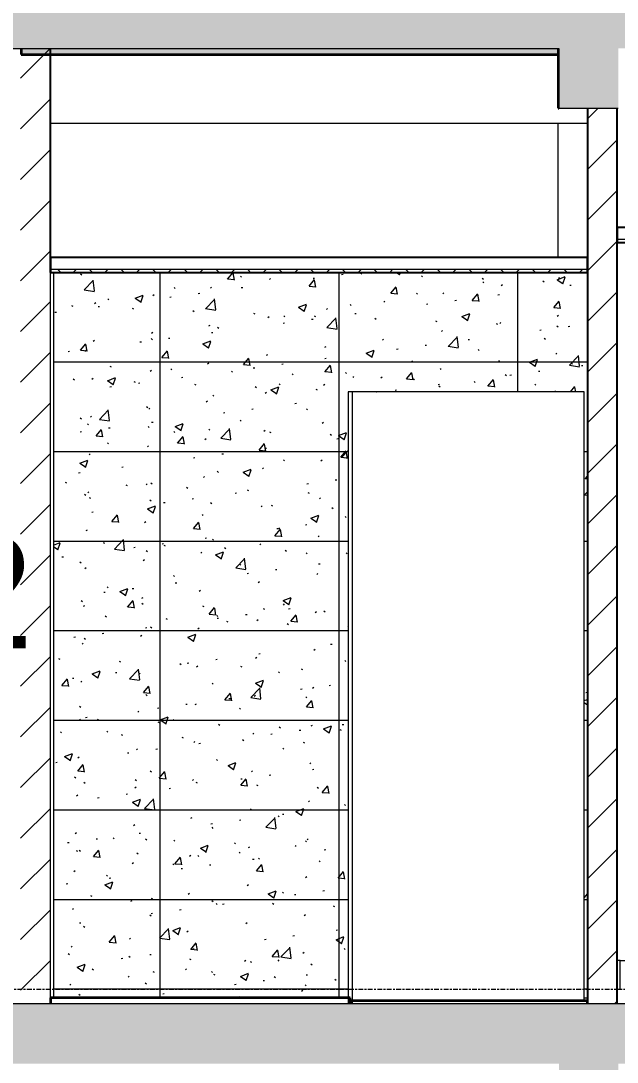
# Model space of a CAD drawing. Header units: millimetres. Extents: x 3451 to 201731, y -8641 to 35300.
# Drawn here: x 133792 to 135791, y 1955 to 5443 of the extents above; entities that cross this region are included whole.
import ezdxf

# ---------------------------------------------------------------- set-up
doc = ezdxf.new("R2010")
doc.units = ezdxf.units.MM
doc.linetypes.add('Centre', pattern=[31.75, 6.35, -4.7625, 15.875, -4.7625])
for name, color, linetype, lineweight in [('0-2', 50, 'Continuous', 5), ('A-AREA-IDEN', 2, 'Continuous', 9), ('A-CLNG-2', 250, 'Continuous', 25), ('A-CLNG-3', 7, 'Continuous', 9), ('A-CLNG-PATT-2', 9, 'Continuous', 9), ('A-DETL-GENF-1', 7, 'Continuous', 9), ('A-DETL-THIN', 151, 'Continuous', 9), ('A-FLOR-1', 10, 'Continuous', 35), ('A-FLOR-2', 7, 'Continuous', 9), ('A-FLOR-HRAL', 11, 'Continuous', 9), ('A-FLOR-HRAL-1', 253, 'Continuous', 9), ('A-FLOR-HRAL-2', 53, 'Continuous', 18), ('A-FLOR-LEVL-2', 51, 'Centre', 9), ('A-FLOR-PATT-1', 7, 'Continuous', 9), ('A-GLAZ-CURT', 52, 'Continuous', 9), ('A-GLAZ-CURT-2', 7, 'Continuous', 9), ('A-GLAZ-CURT-3', 50, 'Continuous', 18), ('A-WALL-2', 250, 'Continuous', 25), ('A-WALL-3', 7, 'Continuous', 9), ('A-WALL-PATT-2', 9, 'Continuous', 9), ('I-WALL-1', 7, 'Continuous', 9), ('S-BEAM-1', 12, 'Continuous', 5), ('S-BEAM-2', 10, 'Continuous', 35), ('S-BEAM-3', 7, 'Continuous', 9), ('S-COLS', 52, 'Continuous', 9)]:
    doc.layers.add(name, color=color, linetype=linetype, lineweight=lineweight)
doc.styles.add('Arial_1', font='arial.ttf', dxfattribs={"height": 375})
pattern_1 = [(45, (-51987.05, 14125), (-84.8528, 84.8528), [])]

# ---------------------------------------------------------------- blocks, each defined once
blk = doc.blocks.new('NCV_TKTC_KET CAU_rvt-2-TKCS_MẶT CẮT D')
at = {"layer": 'A-FLOR-PATT-1'}
h = blk.add_hatch(color=256, dxfattribs=at)
h.paths.add_polyline_path([(-37938.6, 5330), (-35537.4, 5330), (-35537.4, 5350), (-37938.6, 5350)])
h.paths.add_polyline_path([(-24866.9, 5330), (-24836.9, 5330), (-24836.9, 5350), (-28836.9, 5350), (-28836.9, 5330), (-25163.7, 5330)])
h.paths.add_polyline_path([(-51939.6, 5330), (-51661.9, 5330), (-51661.9, 5350), (-53357.9, 5350), (-53357.9, 5330), (-52592.7, 5330)])
h.paths.add_polyline_path([(-66835.3, 5330), (-65032.3, 5330), (-65032.3, 5350), (-66835.3, 5350)])
h.paths.add_polyline_path([(-58634.9, 5330), (-56833.3, 5330), (-56833.3, 5350), (-58634.9, 5350)])
at = {"layer": 'S-BEAM-1'}
blk.add_hatch(color=256, dxfattribs=at).paths.add_polyline_path([(-65034.3, 5150), (-65032.3, 5150), (-65032.3, 5350), (-65034.3, 5350), (-65034.3, 5281.8)])
at = {"layer": 'A-FLOR-1'}
for p, q in [((-66835.3, 5350), (-66835.3, 5330)), ((-66835.3, 5330), (-65032.3, 5330))]:
    blk.add_line(p, q, dxfattribs=at)
at = {"layer": 'S-BEAM-2'}
for p, q in [((-65034.3, 5350.1), (-65034.3, 5150)), ((-65034.3, 5150), (-65032.3, 5150))]:
    blk.add_line(p, q, dxfattribs=at)
at = {"layer": 'S-BEAM-3'}
for p, q in [((-66736.9, 5100), (-64936.9, 5100)), ((-64836.9, 5100), (-64834.3, 5100))]:
    blk.add_line(p, q, dxfattribs=at)
blk = doc.blocks.new('System Panel - Glazed-840186-TKCS_MẶT CẮT D')
at = {"layer": 'A-GLAZ-CURT-2'}
for p, q in [((-64947.3, 4200), (-65389.5, 4200)), ((-64947.3, 2160), (-64947.3, 4200))]:
    blk.add_line(p, q, dxfattribs=at)
blk = doc.blocks.new('System Panel - Glazed-579379-TKCS_MẶT CẮT D')
at = {"layer": 'A-GLAZ-CURT-2'}
blk.add_line((-57186, 7600), (-57522.4, 7600), dxfattribs=at)
at = {"layer": 'A-GLAZ-CURT-3'}
for p, q in [((-57536.6, 7600), (-57536.6, 5550)), ((-57522.4, 7600), (-57536.6, 7600)), ((-57522.4, 5550), (-57522.4, 7600))]:
    blk.add_line(p, q, dxfattribs=at)
blk = doc.blocks.new('Railing - Railing-964654-TKCS_MẶT CẮT D')
at = {"layer": 'A-FLOR-HRAL-1'}
for p, q in [((-64826.9, 2295), (-63151.9, 2295)), ((-63151.9, 2295), (-63151.9, 2200))]:
    blk.add_line(p, q, dxfattribs=at)
at = {"layer": 'A-FLOR-HRAL-2'}
for p, q in [((-64826.9, 2295), (-64836.9, 2295)), ((-64836.9, 2295), (-64836.9, 2200)), ((-64826.9, 2200), (-64826.9, 2295)), ((-64836.9, 2200), (-64826.9, 2200))]:
    blk.add_line(p, q, dxfattribs=at)
blk = doc.blocks.new('NCV_TKTC_TANG 1_rvt-2-TKCS_MẶT CẮT D')
at = {"layer": 'A-CLNG-PATT-2'}
h = blk.add_hatch(dxfattribs=at)
h.set_pattern_fill('FP_39', color=256, style=0, pattern_type=2)
h.set_pattern_definition([(45, (-51987.05, 14125), (-53.033, 53.033), []), (135, (-51987.05, 14125), (-53.033, -53.033), [])])
h.paths.add_polyline_path([(-64936.9, 4600), (-64936.9, 4610), (-66736.9, 4610), (-66736.9, 4600), (-65001, 4600)])
at = {"layer": 'A-WALL-PATT-2'}
h = blk.add_hatch(dxfattribs=at)
h.set_pattern_fill('FP_32', color=256, style=0, pattern_type=2)
h.set_pattern_definition(pattern_1)
h.paths.add_polyline_path([(-66736.9, 2150), (-66736.9, 5350), (-66836.9, 5350), (-66836.9, 2150)])
h = blk.add_hatch(dxfattribs=at)
h.set_pattern_fill('FP_32', color=256, style=0, pattern_type=2)
h.set_pattern_definition(pattern_1)
h.paths.add_polyline_path([(-64836.9, 2150), (-64836.9, 5150), (-64936.9, 5150), (-64936.9, 2150)])
h = blk.add_hatch(dxfattribs=at)
h.set_pattern_fill('FP_45', color=256, style=0, pattern_type=2)
h.set_pattern_definition([(50, (-51987.05, 14125), (273.276, -23.909), [28.575, -314.325]), (355, (-51987.05, 14125), (-52.8646, 286.585), [22.86, -251.46]), (100.451, (-51964.28, 14123), (220.414, 262.6745), [24.285, -267.135]), (46.184, (-51987.05, 14201.2), (406.6187, -63.0646), [42.862, -471.487]), (96.636, (-51953.17, 14195.94), (356.104, 371.141), [36.428, -400.703]), (351.184, (-51987.05, 14201.2), (356.1075, 371.138), [34.29, -377.19]), (21, (-51948.95, 14182.15), (227.4212, -153.3982), [28.575, -314.325]), (326, (-51948.95, 14182.15), (92.7027, 276.282), [22.86, -251.46]), (71.451, (-51930, 14169.37), (320.1254, 122.8816), [24.285, -267.135]), (37.5, (-51987.05, 14125), (4.6325, 126.8326), [5.029, -243.383, 5.029, -250.241, -252.412]), (37.5, (-51987.05, 14125), (4.6325, 126.8326), [-503.682, 5.029, -247.383]), (7.5, (-51987.05, 14125), (100.2292, 150.2711), [5.029, -140.513, 5.029, -237.668, -96.202]), (7.5, (-51987.05, 14125), (100.2292, 150.2711), [-388.239, 5.029, -91.173]), (327.5, (-52072.01, 14125), (203.38684, -8.5935), [5.029, -90.221, 5.029, -292.151, -394.335]), (327.5, (-52072.01, 14125), (203.38684, -8.5935), [-392.43, 5.029, -389.306]), (317.5, (-52110.11, 14125), (222.1944, 38.1398), [5.029, -118.796, 5.029, -192.329, -280.035]), (317.5, (-52110.11, 14125), (222.1944, 38.1398), [-321.183, 5.029, -275.006])])
h.paths.add_polyline_path([(-66726.9, 2170), (-65738.6, 2170), (-65738.6, 4200), (-64947.3, 4200), (-64946.9, 2170), (-64936.9, 2170), (-64936.9, 4600), (-66726.9, 4600), (-66726.9, 4288.3)])
h = blk.add_hatch(dxfattribs=at)
h.set_pattern_fill('FP_46', color=256, style=0, pattern_type=2)
h.set_pattern_definition([(0, (-64941.94, 2200), (0, 300), []), (90, (-64941.94, 2200), (-600, 4e-14), [])])
h.paths.add_polyline_path([(-66726.9, 2170), (-65738.6, 2170), (-65738.6, 4200), (-64947.3, 4200), (-64946.9, 2170), (-64936.9, 2170), (-64936.9, 4600), (-66726.9, 4600), (-66726.9, 4288.3)])
at = {"layer": 'A-CLNG-2'}
for p, q in [((-64436.9, 4750), (-64836.9, 4750)), ((-64836.9, 4750), (-64836.9, 4700)), ((-64836.9, 4700), (-64436.9, 4700)), ((-64936.9, 4650), (-66736.9, 4650)), ((-66736.9, 4650), (-66736.9, 4600)), ((-64936.9, 4600), (-64936.9, 4650)), ((-66736.9, 4600), (-64936.9, 4600))]:
    blk.add_line(p, q, dxfattribs=at)
at = {"layer": 'A-CLNG-3'}
for p, q in [((-64436.9, 4710), (-64836.9, 4710)), ((-64936.9, 4610), (-66736.9, 4610))]:
    blk.add_line(p, q, dxfattribs=at)
at = {"layer": 'A-FLOR-1'}
for p, q in [((-65731.6, 2170), (-66736.9, 2170)), ((-66736.9, 2170), (-66736.9, 2150)), ((-65731.6, 2150), (-65731.6, 2170)), ((-64936.9, 2160), (-65731.6, 2160)), ((-65731.6, 2160), (-65731.6, 2150)), ((-64936.9, 2150), (-64936.9, 2160))]:
    blk.add_line(p, q, dxfattribs=at)
at = {"layer": 'A-FLOR-2'}
blk.add_line((-64947.3, 2170), (-64936.9, 2170), dxfattribs=at)
at = {"layer": 'A-WALL-2'}
for p, q in [((-66736.9, 4600), (-66736.9, 5350)), ((-64936.9, 5150), (-64936.9, 2150)), ((-64836.9, 2150), (-64836.9, 5150))]:
    blk.add_line(p, q, dxfattribs=at)
at = {"layer": 'A-WALL-3'}
blk.add_line((-66736.9, 2150), (-66736.9, 4600), dxfattribs=at)
at = {"layer": 'I-WALL-1'}
blk.add_line((-66726.9, 4600), (-66726.9, 2170), dxfattribs=at)
at = {"layer": 'A-FLOR-HRAL'}
blk.add_blockref('Railing - Railing-964654-TKCS_MẶT CẮT D', (0, 0), dxfattribs=at)
at = {"layer": 'A-GLAZ-CURT'}
for name, p in [('System Panel - Glazed-579379-TKCS_MẶT CẮT D', (-8202, -3400)), ('System Panel - Glazed-840186-TKCS_MẶT CẮT D', (0, 0))]:
    blk.add_blockref(name, p, dxfattribs=at)

msp = doc.modelspace()

# ---------------------------------------------------------------- hatches: boundary and pattern name
at = {"layer": 'A-DETL-GENF-1'}
h = msp.add_hatch(color=256, dxfattribs=at)
h.paths.add_polyline_path([(160692.2, 4950), (160692.2, 5350), (167092.5, 5350), (167092.5, 5100), (167692.5, 5100), (167692.5, 5350), (171492.9, 5350), (171492.9, 5150), (171692.9, 5150), (171692.9, 5350), (175790.9, 5350), (175790.9, 4950), (176090.9, 4950), (176090.9, 5550), (151265.9, 5550), (151265.9, 5150), (151467.6, 5150), (151467.6, 5350), (154892.5, 5350), (154892.5, 5150), (155092.5, 5150), (155092.5, 5350), (156090.8, 5350), (156090.8, 4950), (156392.5, 4950), (156392.5, 5350), (160390.5, 5350), (160390.5, 4950), (160443.5, 4950)])
h.paths.add_polyline_path([(139044.6, 4950), (139044.6, 5350), (143794.6, 5350), (143794.6, 5150), (143994.6, 5150), (143994.6, 5350), (146969.9, 5350), (146969.9, 4950), (147269.9, 4950), (147269.9, 5350), (148965.9, 5350), (148965.9, 5150), (149165.9, 5151.3), (149165.9, 5550), (128994.6, 5550), (128994.6, 5150), (129194.6, 5150), (129194.6, 5350), (130594.7, 5350), (130594.7, 4950), (130894.7, 4950), (130894.7, 5350), (135595.5, 5350), (135595.5, 5150), (135794.6, 5150), (135794.6, 5350), (138744.6, 5350), (138744.6, 4950), (138892.2, 4950)])
h.paths.add_polyline_path([(122392.5, 4950), (122694.6, 4950), (122694.6, 5550), (122392.5, 5550)])
h.paths.add_polyline_path([(126828.8, 5150), (126828.8, 5350), (128244.5, 5350), (128244.5, 5150), (128444.5, 5150), (128443, 5550), (126628.8, 5550), (126628.8, 5150)])
h = msp.add_hatch(color=256, dxfattribs=at)
h.paths.add_polyline_path([(160443.5, 1550), (160692.2, 1550), (160692.2, 1950), (167092.5, 1950), (167092.5, 1700), (167692.5, 1700), (167692.5, 1950), (171492.9, 1950), (171492.9, 1750), (171692.9, 1750), (171692.9, 1950), (175790.9, 1950), (175790.9, 1550), (176090.9, 1550), (176090.9, 2150), (151265.9, 2150), (151265.9, 1750), (151465.9, 1750), (151465.9, 1950), (154892.5, 1950), (154892.5, 1750), (155092.5, 1750), (155092.5, 1950), (156090.8, 1950), (156090.8, 1550), (156392.5, 1550), (156392.5, 1950), (160390.5, 1950), (160390.5, 1550)])
h.paths.add_polyline_path([(138892.2, 1550), (139044.6, 1550), (139044.6, 1950), (143794.6, 1950), (143794.6, 1750), (143994.6, 1750), (143994.6, 1950), (146969.9, 1950), (146969.9, 1550), (147269.9, 1550), (147269.9, 1950), (148965.9, 1950), (148965.9, 1750), (149165.9, 1750), (149165.9, 2150), (128994.6, 2150), (128994.6, 1750), (129194.6, 1750), (129194.6, 1950), (130594.7, 1950), (130594.7, 1550), (130894.7, 1550), (130894.7, 1950), (135595.5, 1950), (135595.5, 1750), (135794.6, 1750), (135794.6, 1950), (138744.6, 1950), (138744.6, 1550)])
h.paths.add_polyline_path([(127790, 1750), (127910.9, 1750), (127910.9, 2150), (127710.9, 2150), (127710.9, 1750)])

# ---------------------------------------------------------------- linework, layer by layer
at = {"layer": 'A-DETL-THIN'}
for p, q in [((130894.7, 5350), (135595.5, 5350)), ((135595.5, 5350), (135595.5, 5150)), ((135595.5, 5150), (135794.6, 5150)), ((149165.9, 2150), (128994.6, 2150))]:
    msp.add_line(p, q, dxfattribs=at)
at = {"layer": 'A-FLOR-LEVL-2'}
msp.add_line((106972.4, 2200), (198239.7, 2200), dxfattribs=at)
at = {"layer": 'S-COLS'}
msp.add_line((135592.5, 4650), (135592.5, 5100), dxfattribs=at)

# ---------------------------------------------------------------- block references
at = {"layer": '0-2'}
for name in ['NCV_TKTC_KET CAU_rvt-2-TKCS_MẶT CẮT D', 'NCV_TKTC_TANG 1_rvt-2-TKCS_MẶT CẮT D']:
    msp.add_blockref(name, (200627.8, 0), dxfattribs=at)

# ---------------------------------------------------------------- texts
at = {"layer": 'A-AREA-IDEN', "insert": (132786.1, 3336), "char_height": 375, "width": 2094, "attachment_point": 8, "line_spacing_factor": 0.936439, "style": 'Arial_1'}
msp.add_mtext('\\pt7.5,15,22.5,30,37.5,45,52.5,60,67.5,75,82.5,90,97.5,105,112.5,120,127.5,135,142.5,150,157.5,165,172.5,180,187.5,195,202.5,210,217.5,225,232.5,240;A3.01.02', dxfattribs=at)

doc.saveas('drawing.dxf')
